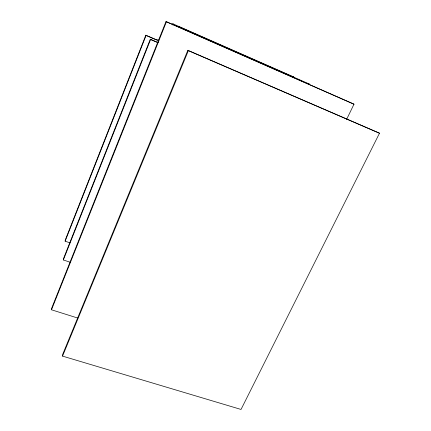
<?xml version="1.0" encoding="UTF-8"?>
<svg xmlns="http://www.w3.org/2000/svg" width="431" height="431" viewBox="0 0 431 431"><rect width="100%" height="100%" fill="white"/><g stroke="black" fill="none" stroke-linecap="round" stroke-linejoin="round"><path stroke-width="0.65" d="M62.543 356.119L62.716 354.282L187.846 50.298L379.501 133.217L241.031 409.45L62.543 356.119L188.363 50.653L187.846 50.298M70.086 262.215L63.352 259.963L63.529 258.552L150.284 39.237L158.215 42.631M70 242.858L65.135 241.198L65.291 239.975L145.818 35.213L154.88 39.102A10.716 10.312 84.2 0 0 158.77 40.131M77.806 318.073L51.499 309.792L51.763 307.96L165.989 21.55L353.996 104.189L346.648 119.328M65.135 241.198L146.071 35.466L145.818 35.213M63.352 259.963L150.586 39.528L150.284 39.237M51.499 309.792L166.431 21.771L165.989 21.55M172.249 24.982L172.739 23.759L293.867 77.041L292.891 76.594M146.071 35.466L155.176 39.372A10.775 10.366 84.4 0 0 158.818 40.39M150.586 39.528L157.945 42.685M188.363 50.653L379.501 133.217M166.431 21.771L353.996 104.189M308.235 83.539L309.366 84.056L179.344 26.873L179.808 27.099M172.739 23.759L173.133 23.953"/></g></svg>
